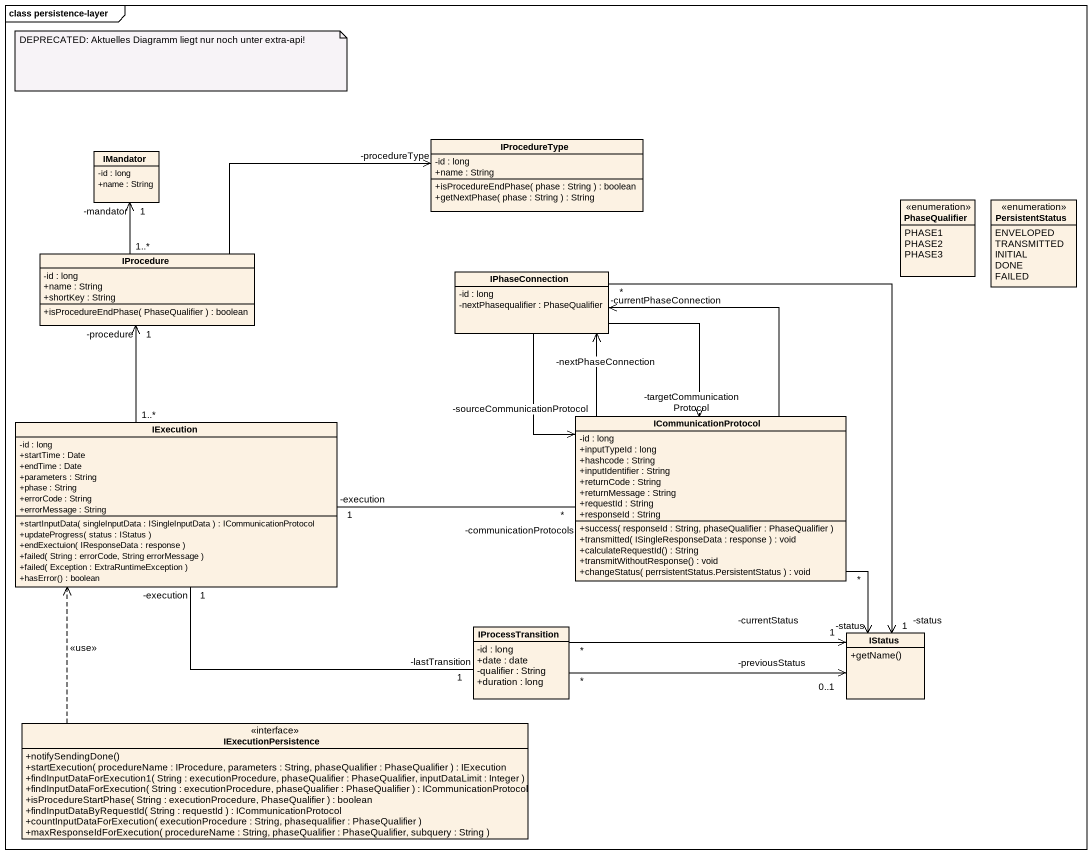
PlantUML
@startuml
mainframe class persistence-layer
hide circle
hide empty members
skinparam classAttributeIconSize 0
class IProcedureType {
  -id : long
  +name : String
  +isProcedureEndPhase( phase : String ) : boolean
  +getNextPhase( phase : String ) : String
}
class IMandator {
  -id : long
  +name : String
}
enum PhaseQualifier {
  PHASE1
  PHASE2
  PHASE3
}
enum PersistentStatus {
  ENVELOPED
  TRANSMITTED
  INITIAL
  DONE
  FAILED
}
class IProcedure {
  -id : long
  +name : String
  +shortKey : String
  +isProcedureEndPhase( PhaseQualifier ) : boolean
}
class IPhaseConnection {
  -id : long
  -nextPhasequalifier : PhaseQualifier
}
class ICommunicationProtocol {
  -id : long
  +inputTypeId : long
  +hashcode : String
  +inputIdentifier : String
  +returnCode : String
  +returnMessage : String
  +requestId : String
  +responseId : String
  +success( responseId : String, phaseQualifier : PhaseQualifier )
  +transmitted( ISingleResponseData : response ) : void
  +calculateRequestId() : String
  +transmitWithoutResponse() : void
  +changeStatus( perrsistentStatus.PersistentStatus ) : void
}
class IExecution {
  -id : long
  +startTime : Date
  +endTime : Date
  +parameters : String
  +phase : String
  +errorCode : String
  +errorMessage : String
  +startInputData( singleInputData : ISingleInputData ) : ICommunicationProtocol
  +updateProgress( status : IStatus )
  +endExectuion( IResponseData : response )
  +failed( String : errorCode, String errorMessage )
  +failed( Exception : ExtraRuntimeException )
  +hasError() : boolean
}
class IProcessTransition {
  -id : long
  +date : date
  -qualifier : String
  +duration : long
}
class IStatus {
  +getName()
}
interface IExecutionPersistence {
  +notifySendingDone()
  +startExecution( procedureName : IProcedure, parameters : String, phaseQualifier : PhaseQualifier ) : IExecution
  +findInputDataForExecution1( String : executionProcedure, phaseQualifier : PhaseQualifier, inputDataLimit : Integer )
  +findInputDataForExecution( String : executionProcedure, phaseQualifier : PhaseQualifier ) : ICommunicationProtocol
  +isProcedureStartPhase( String : executionProcedure, PhaseQualifier ) : boolean
  +findInputDataByRequestId( String : requestId ) : ICommunicationProtocol
  +countInputDataForExecution( executionProcedure : String, phasequalifier : PhaseQualifier )
  +maxResponseIdForExecution( procedureName : String, phaseQualifier : PhaseQualifier, subquery : String )
}
IMandator "1\n-mandator" <-- "1..*" IProcedure
IProcedure -right-> "-procedureType" IProcedureType
IProcedure "1\n-procedure" <-- "1..*" IExecution
IPhaseConnection --> "-sourceCommunicationProtocol" ICommunicationProtocol
IPhaseConnection --> "-targetCommunicationProtocol" ICommunicationProtocol
IPhaseConnection "*" --> "1\n-status" IStatus
ICommunicationProtocol -up-> "-nextPhaseConnection" IPhaseConnection
ICommunicationProtocol -up-> "-currentPhaseConnection" IPhaseConnection
ICommunicationProtocol "*" --> "-status" IStatus
IExecution "1\n-execution" -right- "*\n-communicationProtocols" ICommunicationProtocol
IExecution "1\n-execution" -right- "1\n-lastTransition" IProcessTransition
IProcessTransition "*" -right-> "1\n-currentStatus" IStatus
IProcessTransition "*" -right-> "0..1\n-previousStatus" IStatus
IExecutionPersistence .up.> IExecution : <<use>>
note as N1
  DEPRECATED: Aktuelles Diagramm liegt nur noch unter extra-api!
end note
@enduml
